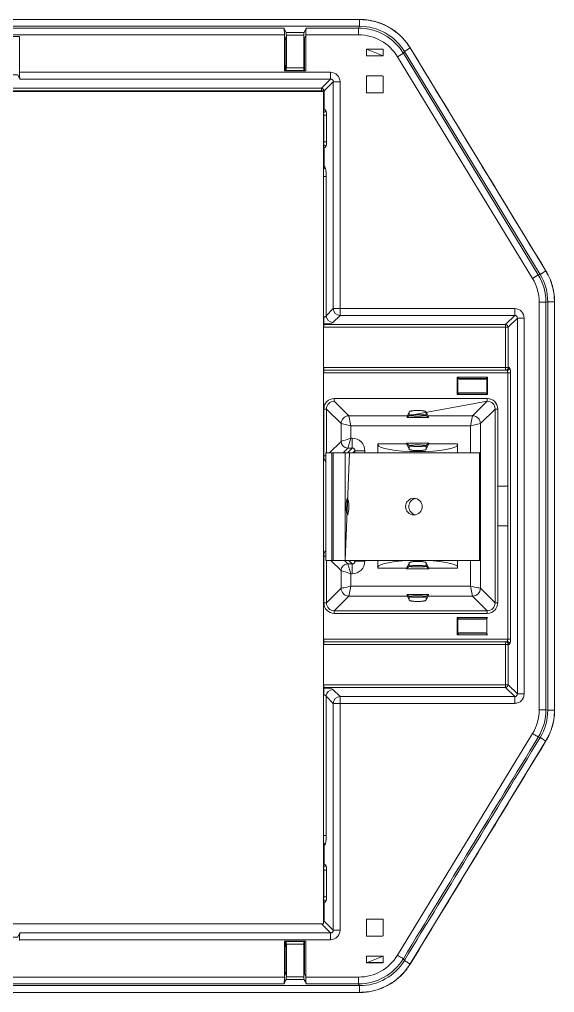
# Model space of a CAD drawing. Header units: inches. Extents: x 1518 to 2565, y 62 to 679.
# Drawn here: x 2198.34 to 2208.39, y 528.97 to 547.24 of the extents above; entities that cross this region are included whole.
import ezdxf

# ---------------------------------------------------------------- set-up
doc = ezdxf.new("R2010")
doc.units = ezdxf.units.IN
doc.header["$LTSCALE"] = 50
doc.header["$MEASUREMENT"] = 0
for name, color, linetype, lineweight in [('E2-ECOFEET', 254, 'Continuous', 5), ('ECOFEET', 254, 'Continuous', 5), ('TEXT', 1, 'Continuous', 20)]:
    doc.layers.add(name, color=color, linetype=linetype, lineweight=lineweight)

# ---------------------------------------------------------------- blocks, each defined once
blk = doc.blocks.new('Z1')
at = {"layer": 'ECOFEET', "color": 1, "linetype": 'Continuous'}
for p, q in [((75.225, 80.493), (75.244, 80.527)), ((73.831, 80.347), (73.852, 80.305)), ((73.856, 80.256), (73.856, 79.834)), ((74.207, 80.256), (74.207, 79.834)), ((75.687, 80.095), (75.687, 79.97)), ((75.373, 79.287), (75.373, 79.585)), ((75.383, 79.595), (75.677, 79.595)), ((75.687, 79.585), (75.687, 79.287)), ((75.677, 79.277), (75.383, 79.277)), ((76.142, 73.213), (76.176, 73.281)), ((76.176, 73.219), (76.176, 73.281)), ((76.177, 73.285), (76.177, 73.221)), ((76.495, 73.221), (76.495, 73.285)), ((76.135, 73.178), (76.176, 73.219)), ((75.585, 72.686), (76.128, 72.686)), ((76.177, 72.65), (76.177, 72.586)), ((76.495, 72.586), (76.495, 72.65)), ((76.544, 72.686), (76.544, 72.7)), ((77.087, 72.686), (77.087, 72.518)), ((74.725, 70.498), (74.725, 72.518)), ((74.746, 70.498), (74.746, 72.518)), ((74.973, 70.498), (74.973, 72.518)), ((77.498, 70.498), (77.498, 72.518)), ((74.725, 70.498), (74.607, 70.498)), ((74.746, 70.498), (74.725, 70.498)), ((74.973, 70.498), (74.746, 70.498)), ((75.585, 70.498), (75.585, 70.352)), ((76.177, 70.452), (76.177, 70.388)), ((76.495, 70.388), (76.495, 70.452)), ((76.177, 69.817), (76.177, 69.753)), ((76.495, 69.753), (76.495, 69.817)), ((74.569, 68.1), (74.568, 68.113)), ((74.7, 63.503), (74.528, 63.675)), ((75.373, 63.751), (75.373, 63.453)), ((75.677, 63.761), (75.383, 63.761)), ((75.687, 63.453), (75.687, 63.751)), ((75.383, 63.443), (75.677, 63.443)), ((73.856, 62.782), (73.856, 63.204)), ((74.207, 62.782), (74.207, 63.204)), ((75.686, 63.067), (75.374, 63.067))]:
    blk.add_line(p, q, dxfattribs=at)
for points in [[(75.244, 80.655), (75.244, 80.652), (75.244, 80.527), (58.783, 80.527)], [(74.231, 80.347), (74.231, 80.365), (75.225, 80.365), (75.225, 80.493), (74.241, 80.493), (74.199, 80.41), (73.863, 80.41), (73.822, 80.493)], [(58.783, 79.663), (68.451, 79.663), (68.451, 79.681), (68.451, 80.335), (68.851, 80.335), (68.851, 79.681), (68.851, 79.663), (74.7, 79.663), (74.7, 79.535)], [(73.831, 80.365), (73.831, 80.347), (73.831, 79.693), (74.231, 79.693), (74.231, 80.347), (74.21, 80.305)], [(75.374, 80.094), (75.373, 80.095), (75.373, 79.97)], [(76.066, 80.021), (75.957, 79.954), (78.494, 75.791), (78.603, 75.857), (78.637, 75.867), (78.744, 75.932), (76.193, 80.12), (76.195, 80.121)], [(76.085, 80.054), (76.066, 80.021), (78.603, 75.857)], [(78.637, 75.867), (76.085, 80.054), (76.193, 80.12)], [(75.374, 79.971), (75.373, 79.97), (75.687, 79.97), (75.686, 79.971)], [(78.16, 75.097), (78.16, 75.225), (74.877, 75.225), (74.877, 79.486), (74.749, 79.486)], [(74.528, 79.3), (74.528, 79.314), (58.783, 79.314)], [(66.942, 63.675), (74.567, 63.675), (74.567, 79.3), (66.942, 79.3), (59.317, 79.3), (59.317, 63.675)], [(74.567, 78.355), (74.572, 78.355), (74.572, 78.857), (74.567, 78.857)], [(74.572, 78.857), (74.621, 78.857), (74.621, 78.355), (74.572, 78.355)], [(78.747, 75.345), (78.619, 75.345), (78.619, 67.693), (78.747, 67.693), (78.78, 67.684)], [(74.567, 74.925), (74.568, 74.925), (74.567, 74.904)], [(74.572, 74.938), (74.572, 74.925), (74.572, 74.876), (77.988, 74.876), (77.988, 74.925), (74.572, 74.925)], [(78.209, 75.048), (78.337, 75.048), (78.337, 67.99)], [(77.08, 73.936), (77.645, 73.936), (77.645, 73.611), (77.62, 73.636), (77.633, 73.638), (77.633, 73.909), (77.62, 73.91), (77.613, 73.903), (77.113, 73.903), (77.106, 73.91), (77.08, 73.936), (77.08, 73.611)], [(77.645, 73.936), (77.62, 73.91), (77.106, 73.91), (77.092, 73.909), (77.092, 73.638), (77.106, 73.636), (77.08, 73.611), (77.645, 73.611)], [(74.621, 72.518), (74.621, 73.339), (74.572, 73.339), (74.572, 72.459), (74.607, 72.459)], [(76.135, 73.178), (76.537, 73.178), (76.496, 73.219), (76.496, 73.281), (76.53, 73.213), (77.369, 73.213), (77.33, 73.026), (75.082, 73.026), (75.082, 72.792), (75.105, 72.792), (75.105, 72.604)], [(77.517, 70.498), (77.517, 69.973), (77.791, 69.7), (77.84, 69.7), (77.84, 71.144), (77.84, 71.894), (77.84, 73.339), (77.791, 73.339), (77.791, 69.7)], [(77.33, 72.518), (77.33, 73.026), (77.517, 73.065), (77.517, 72.518)], [(75.155, 72.518), (75.155, 72.555), (75.117, 72.518)], [(75.155, 72.555), (75.342, 72.555), (75.342, 72.518)], [(75.585, 72.518), (75.585, 72.686), (75.586, 72.671), (75.586, 72.518)], [(76.128, 72.7), (76.128, 72.686), (76.176, 72.59), (76.176, 72.652), (76.128, 72.7), (76.544, 72.7), (76.496, 72.652), (76.496, 72.59), (76.544, 72.686), (77.087, 72.686), (77.086, 72.671), (77.086, 72.518)], [(74.607, 70.498), (74.607, 72.518), (74.725, 72.518), (74.746, 72.518), (74.973, 72.518), (75.057, 72.518)], [(77.842, 71.146), (77.84, 71.144), (78.032, 71.144), (78.03, 71.146)], [(74.607, 70.579), (74.572, 70.579), (74.572, 69.7), (74.621, 69.7), (74.621, 70.498)], [(74.621, 69.7), (74.895, 69.973), (74.895, 70.306), (74.703, 70.498)], [(77.643, 69.552), (74.769, 69.552), (74.769, 69.503), (77.643, 69.503), (77.643, 69.552), (77.369, 69.825), (77.33, 70.013), (77.33, 70.498)], [(74.959, 70.498), (75.023, 70.434), (75.105, 70.434), (75.042, 70.498)], [(75.14, 70.498), (75.155, 70.483), (75.155, 70.498)], [(75.342, 70.498), (75.342, 70.483), (75.155, 70.483)], [(75.586, 70.498), (75.586, 70.368), (75.585, 70.352), (76.128, 70.352)], [(76.544, 70.338), (76.128, 70.338), (76.176, 70.386), (76.176, 70.448), (76.128, 70.352), (76.128, 70.338)], [(77.087, 70.352), (76.544, 70.352), (76.496, 70.448), (76.496, 70.386), (76.544, 70.338), (76.544, 70.352)], [(77.086, 70.498), (77.086, 70.368), (77.087, 70.352), (77.087, 70.498)], [(77.08, 69.428), (77.106, 69.402), (77.092, 69.4), (77.092, 69.129), (77.106, 69.128), (77.08, 69.102)], [(74.572, 68.113), (77.988, 68.113), (77.988, 68.162), (74.572, 68.162), (74.572, 68.113), (74.572, 68.1)], [(74.567, 68.113), (74.568, 68.113), (74.567, 68.134)], [(74.749, 63.552), (74.749, 67.813), (74.616, 67.946)], [(76.195, 62.917), (76.193, 62.919), (78.744, 67.106), (78.746, 67.105)], [(74.567, 64.182), (74.572, 64.182), (74.621, 64.182), (74.621, 64.683), (74.572, 64.683)], [(74.572, 64.182), (74.572, 64.683), (74.567, 64.683)], [(68.851, 63.357), (68.851, 63.375), (74.7, 63.375), (74.7, 63.503), (68.861, 63.503), (68.819, 63.42), (68.483, 63.42)], [(63.092, 62.733), (63.071, 62.691), (63.071, 63.345), (63.471, 63.345), (63.471, 62.691), (63.471, 62.673), (73.831, 62.673), (73.831, 62.691)], [(74.231, 62.691), (74.231, 63.345), (73.831, 63.345), (73.831, 62.691), (73.852, 62.733)], [(75.373, 63.068), (75.374, 63.067), (75.374, 62.944)], [(75.686, 62.944), (75.686, 63.067), (75.687, 63.068)], [(75.244, 62.512), (75.225, 62.545), (75.225, 62.673), (74.231, 62.673), (74.231, 62.691), (74.21, 62.733)], [(73.822, 62.545), (63.481, 62.545), (63.439, 62.628), (63.103, 62.628), (63.062, 62.545)], [(75.244, 62.384), (75.244, 62.386), (57.035, 62.386), (57.035, 62.384)]]:
    blk.add_lwpolyline(points, dxfattribs=at)
for points in [[(74.196, 80.361), (73.867, 80.361), (73.867, 79.749), (74.196, 79.749)], [(75.686, 79.971), (75.374, 79.971), (75.374, 80.094), (75.686, 80.094), (75.687, 80.095), (75.373, 80.095)], [(74.207, 79.698), (73.856, 79.698), (73.862, 79.699), (74.2, 79.699)], [(77.988, 74.07), (77.988, 74.12), (74.57, 74.12), (74.57, 74.07), (74.57, 74.068)], [(77.106, 73.636), (77.113, 73.643), (77.613, 73.643), (77.62, 73.636)], [(75.057, 72.518), (77.498, 72.518), (77.518, 72.518), (77.518, 70.498), (77.498, 70.498), (75.057, 70.498), (74.973, 70.498)], [(78.032, 71.894), (78.03, 71.892), (78.03, 71.146), (77.842, 71.146), (77.842, 71.892), (77.84, 71.894)], [(77.08, 69.428), (77.08, 69.102), (77.645, 69.102), (77.62, 69.128), (77.633, 69.129), (77.633, 69.4), (77.62, 69.402), (77.613, 69.395), (77.113, 69.395), (77.106, 69.402), (77.62, 69.402), (77.645, 69.428)], [(77.106, 69.128), (77.113, 69.135), (77.613, 69.135), (77.62, 69.128)], [(77.988, 68.968), (77.988, 68.918), (74.57, 68.918), (74.57, 68.968), (74.57, 68.971)], [(74.2, 63.339), (74.207, 63.34), (73.856, 63.34), (73.862, 63.339)], [(73.867, 63.289), (73.867, 62.677), (74.196, 62.677), (74.196, 63.289)], [(75.687, 63.068), (75.373, 63.068), (75.373, 62.943), (75.374, 62.944), (75.686, 62.944), (75.687, 62.943), (75.373, 62.943)]]:
    blk.add_lwpolyline(points, close=True, dxfattribs=at)
for points in [[(58.783, 79.363), (74.528, 79.363), (74.528, 79.314), (74.577, 79.314), (74.749, 79.486), (74.749, 75.225), (74.877, 75.225), (74.877, 75.097), (78.16, 75.097), (77.988, 74.925, -0.393929), (78.037, 74.876), (78.209, 75.048), (78.209, 67.99)], [(74.567, 78.908, 0.339393), (74.604, 78.957), (74.577, 78.959), (74.577, 79.314, 0.393928), (74.528, 79.363), (74.7, 79.535), (68.861, 79.535), (68.819, 79.618), (68.483, 79.618), (68.442, 79.535)], [(74.567, 78.959), (74.577, 78.959, -0.161943), (74.567, 78.929)], [(74.567, 77.844, 0.243485), (74.59, 77.885), (74.577, 77.898), (74.577, 78.252), (74.604, 78.255, 0.339393), (74.567, 78.303)], [(74.567, 78.283, -0.161938), (74.577, 78.252), (74.567, 78.252)], [(74.567, 77.898), (74.577, 77.898, -0.154159), (74.567, 77.869)], [(74.567, 77.708), (74.616, 77.708), (74.616, 75.092), (74.749, 75.225, 0.39393), (74.877, 75.097), (74.744, 74.964, -0.39393), (74.616, 75.092)], [(74.568, 74.925), (74.569, 74.938, 0.016511), (74.572, 74.938), (74.572, 74.938, -0.016533), (74.569, 74.938), (74.569, 74.938)], [(78.032, 69.021), (78.032, 71.144), (78.032, 71.894), (78.032, 74.018), (74.57, 74.018), (74.57, 74.068), (78.014, 74.068), (77.988, 74.07, 0.412102), (78.037, 74.12), (77.988, 74.12), (77.988, 74.876), (78.037, 74.876), (78.037, 74.12), (78.064, 74.118, -0.412106), (78.014, 74.068)], [(78.032, 74.018), (78.081, 74.018), (78.081, 69.021), (78.032, 69.021), (74.57, 69.021), (74.57, 68.971), (78.014, 68.971, -0.412103), (78.064, 68.921), (78.037, 68.918), (77.988, 68.918), (77.988, 68.162), (78.037, 68.162), (78.037, 68.918, 0.412101), (77.988, 68.968), (78.014, 68.971)], [(77.791, 73.339), (77.517, 73.065, 0.393929), (77.369, 73.213), (77.643, 73.486)], [(74.68, 72.518), (74.895, 72.732, 0.393931), (75.023, 72.604), (74.936, 72.518)], [(76.295, 71.661, 0.358803), (76.17, 71.508, 0.358297), (76.295, 71.354)], [(78.337, 67.99), (78.209, 67.99), (78.037, 68.162, -0.393932), (77.988, 68.113), (78.16, 67.941), (78.16, 67.813), (74.877, 67.813), (74.877, 63.552), (74.749, 63.552), (74.577, 63.724), (74.577, 64.079), (74.604, 64.082, 0.339425), (74.567, 64.13)], [(78.16, 67.941), (74.877, 67.941), (74.744, 68.074, 0.393929), (74.616, 67.946), (74.616, 65.331), (74.567, 65.331)], [(74.567, 64.735, 0.33851), (74.604, 64.783), (74.577, 64.786), (74.577, 65.141), (74.59, 65.153, 0.243351), (74.567, 65.194)], [(74.567, 65.141), (74.577, 65.141, 0.154138), (74.567, 65.169)], [(74.567, 64.786), (74.577, 64.786, -0.161957), (74.567, 64.756)], [(74.567, 64.109, -0.161909), (74.577, 64.079), (74.567, 64.079)], [(74.567, 63.724), (74.577, 63.724, -0.154201), (74.567, 63.696)]]:
    blk.add_lwpolyline(points, format="xyb", dxfattribs=at)
for points in [[(76.142, 73.213), (75.042, 73.213), (75.082, 73.026), (74.895, 73.065, -0.393929), (75.042, 73.213), (74.769, 73.486), (74.769, 73.536), (77.643, 73.536), (77.643, 73.486)], [(74.569, 68.1, -0.016557), (74.572, 68.1), (74.572, 68.1, 0.016535), (74.569, 68.1)], [(74.877, 67.941, 0.393929), (74.749, 67.813), (74.877, 67.813)]]:
    blk.add_lwpolyline(points, format="xyb", close=True, dxfattribs=at)
at = {"layer": 'ECOFEET', "color": 1, "linetype": 'Continuous', "flags": 128}
for points in [[(74.621, 73.339), (74.895, 73.065), (74.895, 72.732), (74.905, 72.736), (74.922, 72.741), (74.946, 72.749), (74.975, 72.758), (75.008, 72.768), (75.044, 72.78), (75.082, 72.792), (75.023, 72.604), (75.105, 72.604), (75.018, 72.518)], [(75.041, 71.508), (75.04, 71.554), (75.036, 71.596), (75.031, 71.63), (75.024, 71.653), (75.017, 71.663), (75.009, 71.66), (75.002, 71.643), (74.996, 71.614), (74.991, 71.575), (74.989, 71.531), (74.989, 71.484), (74.991, 71.44), (74.996, 71.401), (75.002, 71.372), (75.009, 71.355), (75.017, 71.352), (75.024, 71.362), (75.031, 71.385), (75.036, 71.42), (75.04, 71.462), (75.041, 71.508)], [(76.085, 62.984), (76.066, 63.018), (76.061, 63.021), (76.053, 63.026), (76.042, 63.032), (76.028, 63.041), (76.013, 63.05), (75.995, 63.061), (75.976, 63.072), (75.957, 63.084), (78.494, 67.247), (78.513, 67.236), (78.532, 67.224), (78.549, 67.214), (78.565, 67.204), (78.579, 67.196), (78.59, 67.189), (78.598, 67.184), (78.603, 67.181)]]:
    blk.add_lwpolyline(points, dxfattribs=at)
blk.add_lwpolyline([(74.769, 69.552), (75.042, 69.825, -0.39393), (74.895, 69.973), (74.905, 69.975), (74.922, 69.979), (74.946, 69.984), (74.975, 69.99), (75.008, 69.997), (75.044, 70.005), (75.082, 70.013), (75.082, 70.247), (75.105, 70.247), (75.105, 70.434)], format="xyb", dxfattribs=at)
for points in [[(75.023, 70.434), (75.082, 70.247), (75.044, 70.259), (75.008, 70.27), (74.975, 70.28), (74.946, 70.29), (74.922, 70.297), (74.905, 70.303), (74.895, 70.306, -0.393926)], [(76.142, 69.825), (75.042, 69.825), (75.082, 70.013), (77.33, 70.013), (77.368, 70.005), (77.404, 69.997), (77.437, 69.99), (77.466, 69.984), (77.49, 69.979), (77.507, 69.975), (77.517, 69.973, -0.39393), (77.369, 69.825), (76.53, 69.825), (76.496, 69.757), (76.496, 69.819), (76.537, 69.86), (76.135, 69.86), (76.176, 69.819), (76.176, 69.757)]]:
    blk.add_lwpolyline(points, format="xyb", close=True, dxfattribs=at)
at = {"layer": 'ECOFEET', "color": 1, "linetype": 'Continuous'}
blk.add_circle((76.264, 71.507), 0.156, dxfattribs=at)
for centre, major_axis, ratio, start_param, end_param in [((73.862, 80.361), (0, 0.05), 0.087489, 4.712389, 6.108652), ((74.2, 80.361), (0, 0.05), 0.087489, 0.174533, 1.570796), ((74.243, 80.365), (0, 0.13), 0.087489, 0.174533, 1.570796), ((75.21, 79.482), (0.497, 0.885), 0.985189, 5.779917, 6.786454), ((75.225, 79.507), (0.502, 0.894), 0.975175, 5.779917, 6.786454), ((73.851, 80.256), (0, 0.05), 0.087489, 4.712389, 6.108652), ((74.211, 80.256), (0, 0.05), 0.087489, 0.174533, 1.570796), ((75.21, 79.482), (-0.435, -0.774), 0.980156, 2.638324, 3.644861), ((73.851, 79.834), (0, 0.05), 0.087489, 3.665191, 4.712389), ((73.862, 79.749), (0, 0.05), 0.087489, 3.159046, 4.712389), ((74.2, 79.749), (0, 0.05), 0.087489, 1.570796, 3.124139), ((68.863, 79.663), (0, 0.13), 0.087489, 1.570796, 2.96706), ((74.694, 79.48), (-0.131, -0.131), 0.970288, 2.371274, 3.911912), ((74.694, 79.48), (0.042, 0.042), 0.84211, 5.512866, 7.053504), ((75.383, 79.585), (-0.00707, 0.00707), 0.999695, 5.497939, 7.068431), ((75.677, 79.585), (0.00707, 0.00707), 0.999695, 5.497939, 7.068431), ((75.383, 79.287), (-0.00707, -0.00707), 0.999695, 5.497939, 7.068431), ((75.677, 79.287), (0.00707, -0.00707), 0.999695, 5.497939, 7.068431), ((74.603, 78.857), (0, 0.1), 0.176327, 4.712389, 6.265732), ((74.554, 78.857), (0, 0.05), 0.352654, 4.712389, 5.483791), ((74.554, 78.355), (0, 0.05), 0.352654, 3.940987, 4.712389), ((74.603, 78.355), (0, 0.1), 0.176327, 3.159046, 4.712389), ((74.584, 77.708), (0, 0.18), 0.176327, 4.712389, 6.108652), ((77.735, 75.338), (0.975, 0.274), 0.987808, 6.01383, 6.55254), ((77.761, 75.345), (0.983, 0.276), 0.979508, 6.01383, 6.55254), ((77.735, 75.338), (-0.852, -0.239), 0.98364, 2.872238, 3.410948), ((78.154, 75.042), (-0.131, -0.131), 0.970288, 2.371274, 3.911912), ((78.154, 75.042), (0.042, 0.042), 0.84211, 5.512866, 7.053504), ((74.572, 74.977), (0.0018, 0.0523), 0.955933, 3.108053, 3.175133), ((74.567, 74.97), (0.18, 0), 0.176327, 4.741443, 6.108652), ((74.572, 74.977), (-0.003, -0.101), 0.984791, 6.249645, 6.316725), ((78.014, 74.018), (0, 0.05), 0.352654, 4.712389, 6.265732), ((78.063, 74.018), (0, 0.1), 0.176327, 4.712389, 6.265732), ((74.775, 73.333), (-0.146, 0.146), 0.970288, 5.512866, 7.053504), ((74.775, 73.333), (0.111, -0.111), 0.951716, 2.371274, 3.911912), ((77.637, 73.333), (0.146, 0.146), 0.970288, 5.512866, 7.053504), ((77.637, 73.333), (0.111, 0.111), 0.951716, 5.512866, 7.053504), ((76.145, 73.026), (0, 0.19), 0.087489, 0.174533, 0.638994), ((76.527, 73.026), (0, 0.19), 0.087489, 5.644191, 6.108652), ((75.098, 72.548), (-0.175, -0.175), 0.970288, 2.371274, 3.911912), ((75.098, 72.548), (0.0445, 0.0445), 0.793717, 5.512866, 7.053504), ((76.336, 72.673), (0.75, 0), 0.176327, 3.159046, 6.265732), ((74.754, 72.464), (-0.131, -0.131), 0.970288, 5.512866, 6.143516), ((74.754, 70.574), (0.131, -0.131), 0.970288, 3.281262, 3.911912), ((75.098, 70.49), (-0.175, 0.175), 0.970288, 2.371274, 3.911912), ((75.098, 70.49), (-0.0445, 0.0445), 0.793717, 2.371274, 3.911912), ((76.336, 70.365), (0.75, 0), 0.176327, 0.017453, 3.124139), ((75.678, 70.39), (0.5, 0), 0.087489, 6.195919, 6.224625), ((76.145, 70.013), (0, 0.19), 0.087489, 2.502598, 2.96706), ((76.994, 69.815), (0.5, 0), 0.087489, 3.054326, 3.083032), ((76.527, 70.013), (0, 0.19), 0.087489, 3.316126, 3.780587), ((74.775, 69.706), (-0.146, -0.146), 0.970288, 5.512866, 7.053504), ((74.775, 69.706), (0.111, 0.111), 0.951716, 2.371274, 3.911912), ((77.637, 69.706), (0.111, -0.111), 0.951716, 5.512866, 7.053504), ((77.637, 69.706), (0.146, -0.146), 0.970288, 5.512866, 7.053504), ((78.014, 69.021), (0, 0.05), 0.352654, 3.159046, 4.712389), ((78.063, 69.021), (0, 0.1), 0.176327, 3.159046, 4.712389), ((74.572, 68.061), (-0.003, 0.101), 0.984791, 6.249645, 6.316725), ((74.572, 68.061), (-0.0018, 0.0523), 0.955933, 6.249645, 6.316725), ((74.567, 68.069), (0.18, 0), 0.176327, 0.174533, 1.541742), ((78.154, 67.996), (-0.131, 0.131), 0.970288, 2.371274, 3.911912), ((78.154, 67.996), (-0.042, 0.042), 0.84211, 2.371274, 3.911912), ((77.735, 67.701), (-0.852, 0.239), 0.98364, 2.872238, 3.410948), ((77.735, 67.701), (0.975, -0.274), 0.987808, 6.01383, 6.55254), ((77.761, 67.693), (0.983, -0.276), 0.979508, 6.01383, 6.55254), ((74.584, 65.331), (0, 0.18), 0.176327, 3.316126, 4.712389), ((74.554, 64.683), (0, 0.05), 0.352654, 4.712389, 5.483791), ((74.603, 64.683), (0, 0.1), 0.176327, 4.712389, 6.265732), ((74.554, 64.182), (0, 0.05), 0.352654, 3.940987, 4.712389), ((74.603, 64.182), (0, 0.1), 0.176327, 3.159046, 4.712389), ((75.383, 63.751), (-0.00707, 0.00707), 0.999695, 5.497939, 7.068431), ((75.677, 63.751), (0.00707, 0.00707), 0.999695, 5.497939, 7.068431), ((68.863, 63.375), (0, 0.13), 0.087489, 0.174533, 1.570796), ((74.694, 63.558), (-0.131, 0.131), 0.970288, 2.371274, 3.911912), ((74.694, 63.558), (-0.042, 0.042), 0.84211, 2.371274, 3.911912), ((75.383, 63.453), (-0.00707, -0.00707), 0.999695, 5.497939, 7.068431), ((75.677, 63.453), (0.00707, -0.00707), 0.999695, 5.497939, 7.068431), ((73.851, 63.204), (0, 0.05), 0.087489, 4.712389, 5.759587), ((73.862, 63.289), (0, 0.05), 0.087489, 4.712389, 6.265732), ((74.2, 63.289), (0, 0.05), 0.087489, 0.017453, 1.570796), ((75.21, 63.557), (-0.435, 0.774), 0.980156, 2.638324, 3.644861), ((75.21, 63.557), (-0.497, 0.885), 0.985189, 2.638324, 3.644861), ((75.225, 63.531), (-0.502, 0.894), 0.975175, 2.638324, 3.644861), ((73.851, 62.782), (0, 0.05), 0.087489, 3.316126, 4.712389), ((73.862, 62.677), (0, 0.05), 0.087489, 3.316126, 4.712389), ((74.2, 62.677), (0, 0.05), 0.087489, 1.570796, 2.96706), ((74.211, 62.782), (0, 0.05), 0.087489, 1.570796, 2.96706), ((74.243, 62.673), (0, 0.13), 0.087489, 1.570796, 2.96706)]:
    blk.add_ellipse(centre, major_axis=major_axis, ratio=ratio, start_param=start_param, end_param=end_param, dxfattribs=at)
for points, knots in [([(75.789, 80.512), (75.774, 80.52), (75.738, 80.54), (75.686, 80.564), (75.632, 80.586), (75.581, 80.603), (75.545, 80.613), (75.526, 80.618), (75.51, 80.623), (75.469, 80.632), (75.413, 80.642), (75.355, 80.65), (75.301, 80.654), (75.263, 80.654), (75.244, 80.655), (69.757, 80.655), (64.27, 80.655), (58.783, 80.655)], [0, 0, 0, 0, 0.180019, 0.438365, 0.599833, 0.799876, 1, 1, 1, 1.17972, 1.437949, 1.599567, 1.799703, 2, 2, 2, 3, 3, 3, 3]), ([(76.193, 80.12), (76.169, 80.156), (76.121, 80.229), (76.021, 80.341), (75.892, 80.451), (75.731, 80.547), (75.556, 80.613), (75.392, 80.647), (75.287, 80.651), (75.244, 80.652), (69.757, 80.652), (64.27, 80.652), (58.783, 80.652)], [0, 0, 0, 0, 0.115443, 0.230884, 0.395157, 0.559427, 0.72347, 0.887518, 1, 1, 1, 2, 2, 2, 2]), ([(63.062, 80.493), (63.075, 80.465), (63.089, 80.438), (63.103, 80.41), (63.215, 80.41), (63.327, 80.41), (63.439, 80.41), (63.453, 80.438), (63.467, 80.465), (63.481, 80.493), (66.928, 80.493), (70.375, 80.493), (73.822, 80.493), (73.823, 80.488), (73.826, 80.479), (73.829, 80.444), (73.831, 80.404), (73.831, 80.378), (73.831, 80.365), (70.378, 80.365), (66.924, 80.365), (63.471, 80.365), (63.471, 80.359), (63.471, 80.353), (63.471, 80.347)], [0, 0, 0, 0, 1, 1, 1, 2, 2, 2, 3, 3, 3, 4, 4, 4, 4.272797, 4.562444, 4.787991, 5, 5, 5, 6, 6, 6, 7, 7, 7, 7]), ([(78.908, 67.684), (78.908, 70.241), (78.908, 72.798), (78.908, 75.354), (78.908, 75.373), (78.908, 75.417), (78.902, 75.478), (78.893, 75.54), (78.883, 75.596), (78.872, 75.636), (78.867, 75.655), (78.862, 75.673), (78.849, 75.715), (78.828, 75.772), (78.802, 75.83), (78.777, 75.881), (78.756, 75.916), (78.746, 75.933), (77.895, 77.329), (77.045, 78.725), (76.195, 80.121), (76.185, 80.135), (76.163, 80.171), (76.13, 80.217), (76.093, 80.263), (76.057, 80.303), (76.03, 80.329), (76.017, 80.343), (76.004, 80.355), (75.974, 80.383), (75.93, 80.419), (75.883, 80.454), (75.839, 80.484), (75.806, 80.503), (75.789, 80.512)], [0, 0, 0, 0, 1, 1, 1, 1.180357, 1.438824, 1.600133, 1.800075, 2, 2, 2, 2.180038, 2.438369, 2.599838, 2.799881, 3, 3, 3, 4, 4, 4, 4.180621, 4.439237, 4.60041, 4.800263, 5, 5, 5, 5.180338, 5.438823, 5.600138, 5.800079, 6, 6, 6, 6]), ([(73.856, 79.698), (73.855, 79.698), (73.854, 79.699), (73.853, 79.706), (73.852, 79.718), (73.851, 79.732), (73.851, 79.748), (73.851, 79.764), (73.852, 79.778), (73.853, 79.786), (73.853, 79.79), (73.853, 79.791)], [0, 0, 0, 0, 0.108703, 0.246108, 0.354614, 0.474145, 0.600053, 0.725959, 0.845493, 0.953996, 1, 1, 1, 1]), ([(78.78, 75.354), (78.822, 75.354), (78.864, 75.354), (78.906, 75.354), (78.905, 75.398), (78.902, 75.485), (78.875, 75.628), (78.828, 75.78), (78.772, 75.881), (78.744, 75.932), (78.745, 75.933), (78.745, 75.933), (78.746, 75.933)], [0, 0, 0, 0, 1, 1, 1, 1.214436, 1.431886, 1.712493, 2, 2, 2, 3, 3, 3, 3]), ([(57.048, 62.545), (57.043, 62.534), (57.039, 62.523), (57.035, 62.512), (57.035, 62.47), (57.035, 62.428), (57.035, 62.386), (56.972, 62.389), (56.847, 62.395), (56.666, 62.443), (56.512, 62.512), (56.385, 62.591), (56.319, 62.648), (56.286, 62.676), (56.285, 62.676), (56.285, 62.675), (56.284, 62.675), (56.299, 62.662), (56.337, 62.628), (56.392, 62.587), (56.452, 62.548), (56.507, 62.516), (56.569, 62.485), (56.611, 62.468), (56.632, 62.459), (56.65, 62.452), (56.698, 62.435), (56.764, 62.416), (56.835, 62.401), (56.898, 62.391), (56.966, 62.385), (57.012, 62.384), (57.035, 62.384), (63.105, 62.384), (69.174, 62.384), (75.244, 62.384), (75.261, 62.384), (75.303, 62.384), (75.36, 62.389), (75.418, 62.397), (75.471, 62.406), (75.508, 62.415), (75.526, 62.42), (75.543, 62.424), (75.583, 62.435), (75.637, 62.454), (75.691, 62.476), (75.739, 62.499), (75.773, 62.517), (75.789, 62.526), (75.804, 62.534), (75.84, 62.555), (75.887, 62.587), (75.934, 62.623), (75.975, 62.656), (76.003, 62.682), (76.017, 62.695), (76.029, 62.707), (76.059, 62.737), (76.096, 62.78), (76.133, 62.826), (76.164, 62.869), (76.184, 62.901), (76.195, 62.917), (77.045, 64.313), (77.895, 65.709), (78.746, 67.105), (78.755, 67.12), (78.778, 67.159), (78.805, 67.214), (78.83, 67.271), (78.85, 67.325), (78.861, 67.364), (78.867, 67.383), (78.872, 67.401), (78.883, 67.444), (78.894, 67.504), (78.903, 67.566), (78.907, 67.623), (78.908, 67.663), (78.908, 67.684), (78.908, 67.684), (78.907, 67.684), (78.906, 67.684), (78.864, 67.684), (78.822, 67.684), (78.78, 67.684), (78.78, 70.241), (78.78, 72.798), (78.78, 75.354), (78.769, 75.351), (78.758, 75.348), (78.747, 75.345), (78.747, 72.794), (78.747, 70.244), (78.747, 67.693)], [0, 0, 0, 0, 1, 1, 1, 2, 2, 2, 2.227044, 2.457081, 2.680643, 2.841433, 3, 3, 3, 4, 4, 4, 4.139697, 4.369522, 4.50029, 4.666892, 4.833457, 5, 5, 5, 5.139041, 5.368691, 5.499685, 5.666365, 5.833127, 6, 6, 6, 7, 7, 7, 7.180622, 7.439236, 7.600409, 7.800262, 8, 8, 8, 8.180337, 8.438823, 8.600137, 8.800078, 9, 9, 9, 9.180018, 9.438364, 9.599832, 9.799877, 10, 10, 10, 10.179721, 10.43795, 10.599566, 10.799702, 11, 11, 11, 12, 12, 12, 12.180356, 12.438823, 12.600132, 12.800075, 13, 13, 13, 13.180037, 13.438369, 13.599838, 13.799881, 14, 14, 14, 15, 15, 15, 16, 16, 16, 17, 17, 17, 18, 18, 18, 19, 19, 19, 19]), ([(78.637, 67.171), (78.638, 67.17), (78.64, 67.169), (78.642, 67.168), (78.644, 67.167), (78.647, 67.165), (78.65, 67.163), (78.653, 67.161), (78.657, 67.159), (78.66, 67.157), (78.665, 67.154), (78.669, 67.151), (78.674, 67.149), (78.679, 67.145), (78.684, 67.142), (78.689, 67.139), (78.695, 67.136), (78.701, 67.132), (78.707, 67.129), (78.713, 67.125), (78.719, 67.121), (78.725, 67.117), (78.731, 67.114), (78.738, 67.11), (78.744, 67.106), (78.765, 67.144), (78.808, 67.22), (78.86, 67.355), (78.898, 67.51), (78.904, 67.625), (78.906, 67.684), (78.906, 70.241), (78.906, 72.798), (78.906, 75.354), (78.907, 75.354), (78.908, 75.354), (78.908, 75.354)], [0, 0, 0, 0, 1, 1, 1, 2, 2, 2, 3, 3, 3, 4, 4, 4, 5, 5, 5, 6, 6, 6, 7, 7, 7, 8, 8, 8, 8.214436, 8.431886, 8.712493, 9, 9, 9, 10, 10, 10, 11, 11, 11, 11]), ([(74.572, 74.938), (74.571, 74.942), (74.571, 74.95), (74.57, 74.979), (74.569, 75.018), (74.569, 75.049), (74.569, 75.065), (74.569, 75.066)], [0, 0, 0, 0, 0.242008, 0.48401, 0.725995, 0.988617, 1, 1, 1, 1]), ([(74.572, 68.1), (74.571, 68.096), (74.571, 68.088), (74.57, 68.059), (74.569, 68.021), (74.569, 67.989), (74.569, 67.973), (74.569, 67.972)], [0, 0, 0, 0, 0.242008, 0.48401, 0.725994, 0.988619, 1, 1, 1, 1]), ([(57.035, 62.512), (63.105, 62.512), (69.174, 62.512), (75.244, 62.512), (75.244, 62.47), (75.244, 62.428), (75.244, 62.386), (75.288, 62.387), (75.375, 62.39), (75.523, 62.417), (75.683, 62.47), (75.849, 62.558), (75.997, 62.673), (76.112, 62.795), (76.169, 62.883), (76.193, 62.919), (76.186, 62.922), (76.18, 62.926), (76.174, 62.93), (76.168, 62.934), (76.161, 62.938), (76.155, 62.941), (76.15, 62.945), (76.144, 62.948), (76.138, 62.952), (76.133, 62.955), (76.128, 62.958), (76.123, 62.961), (76.118, 62.964), (76.114, 62.967), (76.109, 62.969), (76.105, 62.972), (76.102, 62.974), (76.098, 62.976), (76.096, 62.978), (76.093, 62.979), (76.09, 62.981), (76.089, 62.982), (76.087, 62.983), (76.085, 62.984), (76.936, 64.38), (77.786, 65.776), (78.637, 67.171), (78.625, 67.174), (78.614, 67.178), (78.603, 67.181), (77.758, 65.793), (76.912, 64.405), (76.066, 63.018)], [0, 0, 0, 0, 1, 1, 1, 2, 2, 2, 2.115443, 2.230884, 2.395157, 2.559427, 2.72347, 2.887518, 3, 3, 3, 4, 4, 4, 5, 5, 5, 6, 6, 6, 7, 7, 7, 8, 8, 8, 9, 9, 9, 10, 10, 10, 11, 11, 11, 12, 12, 12, 13, 13, 13, 14, 14, 14, 14]), ([(73.856, 63.34), (73.855, 63.34), (73.854, 63.339), (73.853, 63.332), (73.852, 63.32), (73.851, 63.307), (73.851, 63.29), (73.851, 63.274), (73.852, 63.26), (73.853, 63.252), (73.853, 63.248), (73.853, 63.247)], [0, 0, 0, 0, 0.108703, 0.246111, 0.354617, 0.474144, 0.600053, 0.725961, 0.845488, 0.953994, 1, 1, 1, 1]), ([(75.225, 62.545), (74.897, 62.545), (74.569, 62.545), (74.241, 62.545), (74.227, 62.573), (74.213, 62.601), (74.199, 62.628), (74.087, 62.628), (73.975, 62.628), (73.863, 62.628), (73.849, 62.601), (73.835, 62.573), (73.822, 62.545), (73.823, 62.55), (73.826, 62.559), (73.829, 62.594), (73.831, 62.634), (73.831, 62.66), (73.831, 62.673)], [0, 0, 0, 0, 1, 1, 1, 2, 2, 2, 3, 3, 3, 4, 4, 4, 4.272798, 4.562442, 4.787987, 5, 5, 5, 5])]:
    blk.add_open_spline(points, degree=3, knots=knots, dxfattribs=at)
for points, weights, knots in [([(74.207, 79.698), (74.21, 79.698), (74.211, 79.735), (74.212, 79.772), (74.209, 79.791), (74.207, 79.806), (74.207, 79.834)], [1, 0.793353340285, 1, 0.793353340285, 1, 0.866025403787, 1], [0, 0, 0, 1.308997, 1.308997, 2.617994, 2.617994, 3.665191, 3.665191, 3.665191]), ([(74.567, 75.066), (74.568, 75.066), (74.569, 75.066), (74.609, 75.067), (74.616, 75.092)], [1, 0.999758228463, 1, 0.779993031691, 1], [0, 0, 0, 0.04398, 0.04398, 1.396263, 1.396263, 1.396263]), ([(76.496, 73.281), (76.495, 73.283), (76.495, 73.285), (76.488, 73.312), (76.336, 73.312), (76.184, 73.312), (76.177, 73.285), (76.177, 73.283), (76.176, 73.281)], [1, 0.999770716911, 1, 0.722641925187, 1, 0.722641925187, 1, 0.999770716911, 1], [0, 0, 0, 0.042829, 0.042829, 1.569188, 1.569188, 3.095547, 3.095547, 3.138376, 3.138376, 3.138376]), ([(76.496, 73.219), (76.495, 73.22), (76.495, 73.221), (76.495, 73.221), (76.495, 73.221), (76.488, 73.234), (76.336, 73.234), (76.184, 73.234), (76.177, 73.221), (76.177, 73.221), (76.177, 73.221), (76.177, 73.22), (76.176, 73.219)], [1, 0.999896996851, 1, 0.999975067537, 1, 0.722641925187, 1, 0.722641925187, 1, 0.999975067537, 1, 0.999896996851, 1], [0, 0, 0, 0.028706, 0.028706, 0.042829, 0.042829, 1.569188, 1.569188, 3.095547, 3.095547, 3.10967, 3.10967, 3.138376, 3.138376, 3.138376]), ([(76.177, 73.221), (76.177, 73.22), (76.177, 73.22), (76.184, 73.207), (76.336, 73.207), (76.488, 73.207), (76.495, 73.22), (76.495, 73.22), (76.495, 73.221)], [1, 0.999975067537, 1, 0.722641925187, 1, 0.722641925187, 1, 0.999975067537, 1], [0, 0, 0, 0.014123, 0.014123, 1.540482, 1.540482, 3.066841, 3.066841, 3.080964, 3.080964, 3.080964]), ([(76.176, 72.652), (76.177, 72.651), (76.177, 72.651), (76.177, 72.65), (76.177, 72.65), (76.184, 72.637), (76.336, 72.637), (76.488, 72.637), (76.495, 72.65), (76.495, 72.65), (76.495, 72.651), (76.495, 72.651), (76.496, 72.652)], [1, 0.999896996851, 1, 0.999975067537, 1, 0.722641925187, 1, 0.722641925187, 1, 0.999975067537, 1, 0.999896996851, 1], [0, 0, 0, 0.028706, 0.028706, 0.042829, 0.042829, 1.569188, 1.569188, 3.095547, 3.095547, 3.10967, 3.10967, 3.138376, 3.138376, 3.138376]), ([(76.176, 72.59), (76.177, 72.588), (76.177, 72.586), (76.184, 72.559), (76.336, 72.559), (76.488, 72.559), (76.495, 72.586), (76.495, 72.588), (76.496, 72.59)], [1, 0.999770716911, 1, 0.722641925187, 1, 0.722641925187, 1, 0.999770716911, 1], [0, 0, 0, 0.042829, 0.042829, 1.569188, 1.569188, 3.095547, 3.095547, 3.138376, 3.138376, 3.138376]), ([(76.495, 72.651), (76.495, 72.651), (76.495, 72.651), (76.488, 72.665), (76.336, 72.665), (76.184, 72.665), (76.177, 72.651), (76.177, 72.651), (76.177, 72.651)], [1, 0.999975067537, 1, 0.722641925187, 1, 0.722641925187, 1, 0.999975067537, 1], [0, 0, 0, 0.014123, 0.014123, 1.540482, 1.540482, 3.066841, 3.066841, 3.080964, 3.080964, 3.080964]), ([(76.176, 70.448), (76.177, 70.45), (76.177, 70.452), (76.184, 70.479), (76.336, 70.479), (76.488, 70.479), (76.495, 70.452), (76.495, 70.45), (76.496, 70.448)], [1, 0.999770716911, 1, 0.722641925187, 1, 0.722641925187, 1, 0.999770716911, 1], [0, 0, 0, 0.042829, 0.042829, 1.569188, 1.569188, 3.095547, 3.095547, 3.138376, 3.138376, 3.138376]), ([(76.496, 70.386), (76.495, 70.387), (76.495, 70.388), (76.495, 70.388), (76.495, 70.388), (76.488, 70.401), (76.336, 70.401), (76.184, 70.401), (76.177, 70.388), (76.177, 70.388), (76.177, 70.388), (76.177, 70.387), (76.177, 70.387), (76.184, 70.374), (76.336, 70.374), (76.488, 70.374), (76.495, 70.387), (76.495, 70.387), (76.495, 70.388)], [1, 0.999896996851, 1, 0.999975067537, 1, 0.722641925187, 1, 0.722641925187, 1, 0.999975067537, 1, 0.999975067537, 1, 0.722641925187, 1, 0.722641925187, 1, 0.999975067537, 1], [0, 0, 0, 0.028706, 0.028706, 0.042829, 0.042829, 1.569188, 1.569188, 3.095547, 3.095547, 3.10967, 3.10967, 3.123793, 3.123793, 4.650152, 4.650152, 6.176511, 6.176511, 6.190634, 6.190634, 6.190634]), ([(76.176, 69.819), (76.177, 69.818), (76.177, 69.818), (76.177, 69.817), (76.177, 69.817), (76.184, 69.804), (76.336, 69.804), (76.488, 69.804), (76.495, 69.817), (76.495, 69.817), (76.495, 69.818), (76.495, 69.818), (76.495, 69.818), (76.488, 69.832), (76.336, 69.832), (76.184, 69.832), (76.177, 69.818), (76.177, 69.818), (76.177, 69.818)], [1, 0.999896996851, 1, 0.999975067537, 1, 0.722641925187, 1, 0.722641925187, 1, 0.999975067537, 1, 0.999975067537, 1, 0.722641925187, 1, 0.722641925187, 1, 0.999975067537, 1], [0, 0, 0, 0.028706, 0.028706, 0.042829, 0.042829, 1.569188, 1.569188, 3.095547, 3.095547, 3.10967, 3.10967, 3.123793, 3.123793, 4.650152, 4.650152, 6.176511, 6.176511, 6.190634, 6.190634, 6.190634]), ([(76.496, 69.757), (76.495, 69.755), (76.495, 69.753), (76.488, 69.726), (76.336, 69.726), (76.184, 69.726), (76.177, 69.753), (76.177, 69.755), (76.176, 69.757)], [1, 0.999770716911, 1, 0.722641925187, 1, 0.722641925187, 1, 0.999770716911, 1], [0, 0, 0, 0.042829, 0.042829, 1.569188, 1.569188, 3.095547, 3.095547, 3.138376, 3.138376, 3.138376]), ([(74.616, 67.946), (74.609, 67.971), (74.569, 67.972), (74.568, 67.972), (74.567, 67.972)], [1, 0.779993031689, 1, 0.999758228464, 1], [0, 0, 0, 1.352283, 1.352283, 1.396263, 1.396263, 1.396263]), ([(74.207, 63.34), (74.21, 63.34), (74.211, 63.303), (74.212, 63.266), (74.209, 63.247), (74.207, 63.233), (74.207, 63.204)], [1, 0.793353340289, 1, 0.793353340289, 1, 0.866025403781, 1], [0, 0, 0, 1.308997, 1.308997, 2.617994, 2.617994, 3.665191, 3.665191, 3.665191])]:
    blk.add_rational_spline(points, weights, degree=2, knots=knots, dxfattribs=at)
blk = doc.blocks.new('*U215')
at = {"layer": 'E2-ECOFEET'}
blk.add_blockref('Z1', (60.859, 10.38), dxfattribs=at)

msp = doc.modelspace()

# ---------------------------------------------------------------- block references
at = {"layer": 'TEXT'}
msp.add_blockref('*U215', (2068.627, 456.206), dxfattribs=at)

doc.saveas('drawing.dxf')
